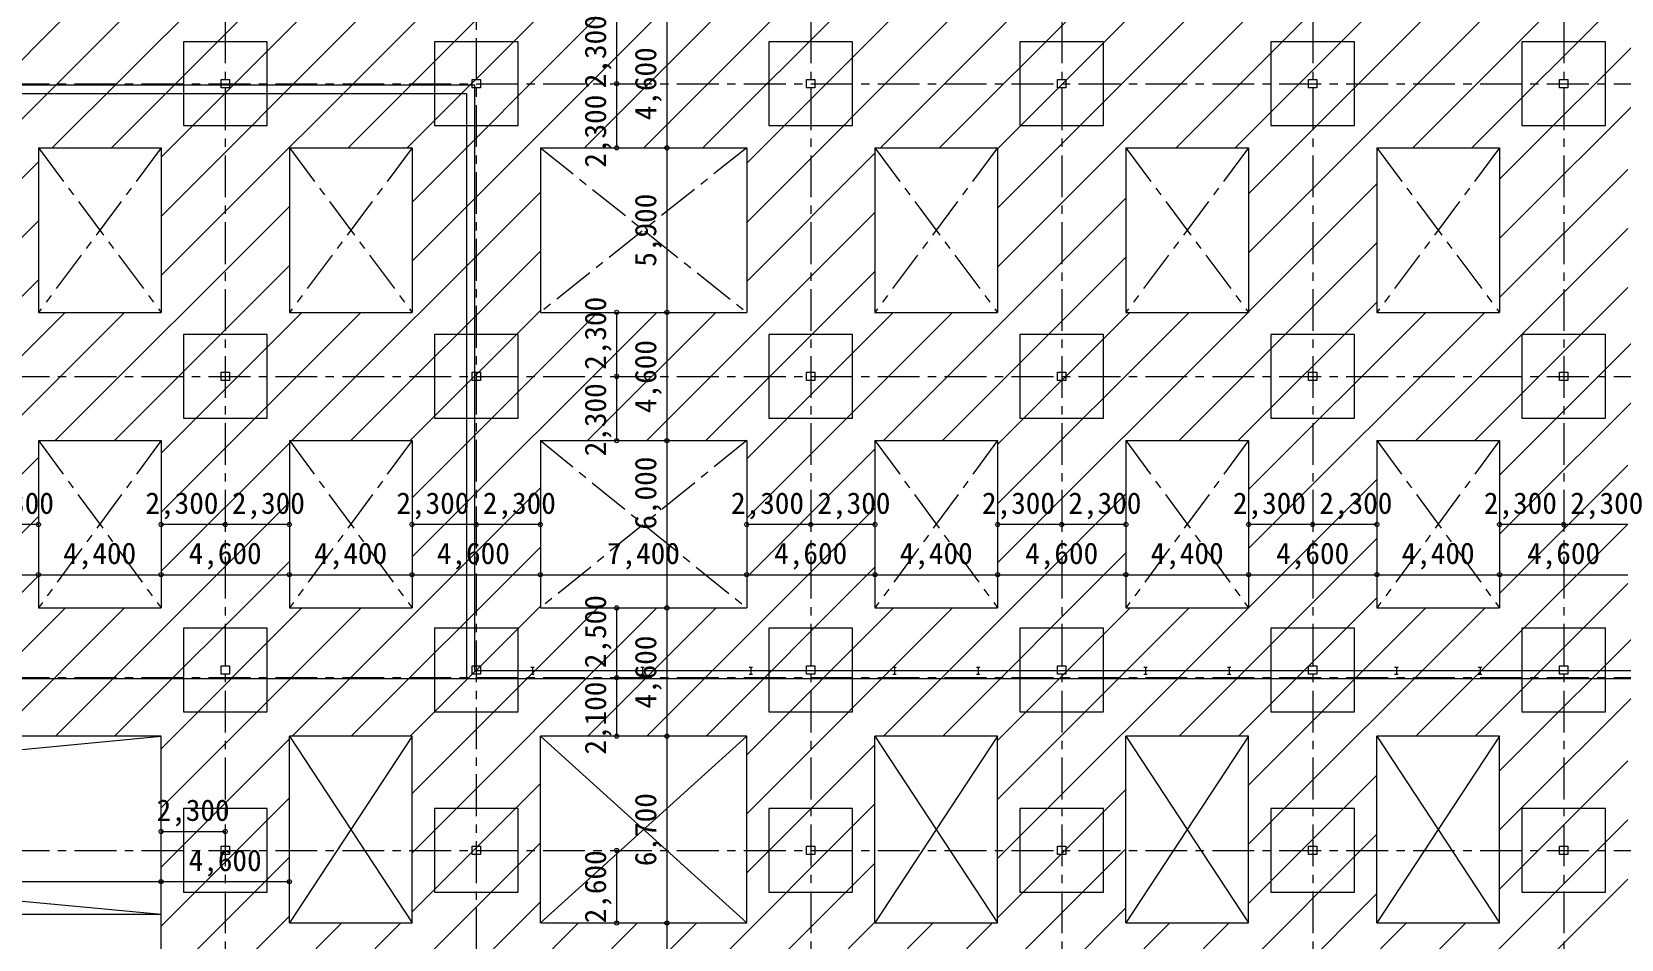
# Model space of a CAD drawing. Units: millimetres at full size, sheet at 1:300. Extents: x -272537 to 274500, y -185098 to 187500.
# Drawn here: x -167041 to -110041, y 78961 to 111506 of the extents above; entities that cross this region are included whole.
import ezdxf
from ezdxf.enums import TextEntityAlignment as Align

# ---------------------------------------------------------------- set-up
doc = ezdxf.new("R2010")
doc.units = ezdxf.units.MM
doc.header["$LTSCALE"] = 300
doc.header["$PDMODE"] = 32
doc.header["$PDSIZE"] = 150
doc.linetypes.add('CHAIN1', pattern=[8, 5, -1, 1, -1])
for name, color, linetype, lineweight in [('0-0_基準線', 7, 'Continuous', 9), ('0-1_躯体', 2, 'Continuous', 9), ('0-2_間仕切り', 7, 'Continuous', 9), ('0-3_建具', 2, 'Continuous', 18), ('0-4_設備家具', 7, 'CHAIN1', 9), ('0-6_文字', 2, 'Continuous', 5), ('0-8_補助線', 4, 'Continuous', 5), ('0-F_', 4, 'CHAIN1', 5)]:
    doc.layers.add(name, color=color, linetype=linetype, lineweight=lineweight)
doc.styles.add('ＭＳ ゴシック', font='')
doc.styles.get('ＭＳ ゴシック').set_extended_font_data('MS Gothic')

msp = doc.modelspace()

# ---------------------------------------------------------------- linework, layer by layer
at = {"layer": '0-0_基準線'}
for p, q in [((-149146.9, 88718.3), (-149021.9, 88718.3)), ((-149146.9, 88468.3), (-149021.9, 88468.3)), ((-149084.4, 88718.3), (-149084.4, 88468.3)), ((-145203.1, 88718.3), (-145078.1, 88718.3)), ((-145203.1, 88468.3), (-145078.1, 88468.3)), ((-145140.6, 88718.3), (-145140.6, 88468.3)), ((-141315.6, 88718.3), (-141190.6, 88718.3)), ((-141315.6, 88468.3), (-141190.6, 88468.3)), ((-141253.1, 88718.3), (-141253.1, 88468.3)), ((-136165.6, 88718.3), (-136040.6, 88718.3)), ((-136165.6, 88468.3), (-136040.6, 88468.3)), ((-136103.1, 88718.3), (-136103.1, 88468.3)), ((-133165.6, 88718.3), (-133040.6, 88718.3)), ((-133165.6, 88468.3), (-133040.6, 88468.3)), ((-133103.1, 88718.3), (-133103.1, 88468.3)), ((-127165.6, 88718.3), (-127040.6, 88718.3)), ((-127165.6, 88468.3), (-127040.6, 88468.3)), ((-127103.1, 88718.3), (-127103.1, 88468.3)), ((-124165.6, 88718.3), (-124040.6, 88718.3)), ((-124165.6, 88468.3), (-124040.6, 88468.3)), ((-124103.1, 88718.3), (-124103.1, 88468.3)), ((-118165.6, 88718.3), (-118040.6, 88718.3)), ((-118165.6, 88468.3), (-118040.6, 88468.3)), ((-118103.1, 88718.3), (-118103.1, 88468.3)), ((-115165.6, 88718.3), (-115040.6, 88718.3)), ((-115165.6, 88468.3), (-115040.6, 88468.3)), ((-115103.1, 88718.3), (-115103.1, 88468.3))]:
    msp.add_line(p, q, dxfattribs=at)
for points in [[(-160253.1, 109793.3), (-159953.1, 109793.3), (-159953.1, 109493.3), (-160253.1, 109493.3)], [(-151253.1, 109793.3), (-150953.1, 109793.3), (-150953.1, 109493.3), (-151253.1, 109493.3)], [(-139253.1, 109793.3), (-138953.1, 109793.3), (-138953.1, 109493.3), (-139253.1, 109493.3)], [(-130253.1, 109793.3), (-129953.1, 109793.3), (-129953.1, 109493.3), (-130253.1, 109493.3)], [(-121253.1, 109793.3), (-120953.1, 109793.3), (-120953.1, 109493.3), (-121253.1, 109493.3)], [(-112253.1, 109793.3), (-111953.1, 109793.3), (-111953.1, 109493.3), (-112253.1, 109493.3)], [(-160253.1, 99293.3), (-159953.1, 99293.3), (-159953.1, 98993.3), (-160253.1, 98993.3)], [(-151253.1, 99293.3), (-150953.1, 99293.3), (-150953.1, 98993.3), (-151253.1, 98993.3)], [(-139253.1, 99293.3), (-138953.1, 99293.3), (-138953.1, 98993.3), (-139253.1, 98993.3)], [(-130253.1, 99293.3), (-129953.1, 99293.3), (-129953.1, 98993.3), (-130253.1, 98993.3)], [(-121253.1, 99293.3), (-120953.1, 99293.3), (-120953.1, 98993.3), (-121253.1, 98993.3)], [(-112253.1, 99293.3), (-111953.1, 99293.3), (-111953.1, 98993.3), (-112253.1, 98993.3)], [(-160253.1, 88768.3), (-159953.1, 88768.3), (-159953.1, 88468.3), (-160253.1, 88468.3)], [(-151253.1, 88768.3), (-150953.1, 88768.3), (-150953.1, 88468.3), (-151253.1, 88468.3)], [(-139253.1, 88768.3), (-138953.1, 88768.3), (-138953.1, 88468.3), (-139253.1, 88468.3)], [(-130253.1, 88768.3), (-129953.1, 88768.3), (-129953.1, 88468.3), (-130253.1, 88468.3)], [(-121253.1, 88768.3), (-120953.1, 88768.3), (-120953.1, 88468.3), (-121253.1, 88468.3)], [(-112253.1, 88768.3), (-111953.1, 88768.3), (-111953.1, 88468.3), (-112253.1, 88468.3)], [(-160253.1, 82293.3), (-159953.1, 82293.3), (-159953.1, 81993.3), (-160253.1, 81993.3)], [(-151253.1, 82293.3), (-150953.1, 82293.3), (-150953.1, 81993.3), (-151253.1, 81993.3)], [(-139253.1, 82293.3), (-138953.1, 82293.3), (-138953.1, 81993.3), (-139253.1, 81993.3)], [(-130253.1, 82293.3), (-129953.1, 82293.3), (-129953.1, 81993.3), (-130253.1, 81993.3)], [(-121253.1, 82293.3), (-120953.1, 82293.3), (-120953.1, 81993.3), (-121253.1, 81993.3)], [(-112253.1, 82293.3), (-111953.1, 82293.3), (-111953.1, 81993.3), (-112253.1, 81993.3)]]:
    msp.add_lwpolyline(points, close=True, dxfattribs=at)
at = {"layer": '0-1_躯体', "color": 7}
for p, q in [((-161603.1, 111143.3), (-161603.1, 108143.3)), ((-158603.1, 111143.3), (-161603.1, 111143.3)), ((-158603.1, 108143.3), (-158603.1, 111143.3)), ((-152603.1, 111143.3), (-152603.1, 108143.3)), ((-149603.1, 111143.3), (-152603.1, 111143.3)), ((-149603.1, 108143.3), (-149603.1, 111143.3)), ((-140603.1, 111143.3), (-140603.1, 108143.3)), ((-137603.1, 111143.3), (-140603.1, 111143.3)), ((-137603.1, 108143.3), (-137603.1, 111143.3)), ((-131603.1, 111143.3), (-131603.1, 108143.3)), ((-128603.1, 111143.3), (-131603.1, 111143.3)), ((-128603.1, 108143.3), (-128603.1, 111143.3)), ((-122603.1, 111143.3), (-122603.1, 108143.3)), ((-119603.1, 111143.3), (-122603.1, 111143.3)), ((-119603.1, 108143.3), (-119603.1, 111143.3)), ((-113603.1, 111143.3), (-113603.1, 108143.3)), ((-110603.1, 111143.3), (-113603.1, 111143.3)), ((-110603.1, 108143.3), (-110603.1, 111143.3)), ((-161603.1, 108143.3), (-158603.1, 108143.3)), ((-152603.1, 108143.3), (-149603.1, 108143.3)), ((-140603.1, 108143.3), (-137603.1, 108143.3)), ((-131603.1, 108143.3), (-128603.1, 108143.3)), ((-122603.1, 108143.3), (-119603.1, 108143.3)), ((-113603.1, 108143.3), (-110603.1, 108143.3)), ((-161603.1, 100643.3), (-161603.1, 97643.3)), ((-158603.1, 100643.3), (-161603.1, 100643.3)), ((-158603.1, 97643.3), (-158603.1, 100643.3)), ((-152603.1, 100643.3), (-152603.1, 97643.3)), ((-149603.1, 100643.3), (-152603.1, 100643.3)), ((-149603.1, 97643.3), (-149603.1, 100643.3)), ((-140603.1, 100643.3), (-140603.1, 97643.3)), ((-137603.1, 100643.3), (-140603.1, 100643.3)), ((-137603.1, 97643.3), (-137603.1, 100643.3)), ((-131603.1, 100643.3), (-131603.1, 97643.3)), ((-128603.1, 100643.3), (-131603.1, 100643.3)), ((-128603.1, 97643.3), (-128603.1, 100643.3)), ((-122603.1, 100643.3), (-122603.1, 97643.3)), ((-119603.1, 100643.3), (-122603.1, 100643.3)), ((-119603.1, 97643.3), (-119603.1, 100643.3)), ((-113603.1, 100643.3), (-113603.1, 97643.3)), ((-110603.1, 100643.3), (-113603.1, 100643.3)), ((-110603.1, 97643.3), (-110603.1, 100643.3)), ((-161603.1, 97643.3), (-158603.1, 97643.3)), ((-152603.1, 97643.3), (-149603.1, 97643.3)), ((-140603.1, 97643.3), (-137603.1, 97643.3)), ((-131603.1, 97643.3), (-128603.1, 97643.3)), ((-122603.1, 97643.3), (-119603.1, 97643.3)), ((-113603.1, 97643.3), (-110603.1, 97643.3)), ((-161603.1, 90118.3), (-161603.1, 87118.3)), ((-158603.1, 90118.3), (-161603.1, 90118.3)), ((-158603.1, 87118.3), (-158603.1, 90118.3)), ((-152603.1, 90118.3), (-152603.1, 87118.3)), ((-149603.1, 90118.3), (-152603.1, 90118.3)), ((-149603.1, 87118.3), (-149603.1, 90118.3)), ((-140603.1, 90118.3), (-140603.1, 87118.3)), ((-137603.1, 90118.3), (-140603.1, 90118.3)), ((-137603.1, 87118.3), (-137603.1, 90118.3)), ((-131603.1, 90118.3), (-131603.1, 87118.3)), ((-128603.1, 90118.3), (-131603.1, 90118.3)), ((-128603.1, 87118.3), (-128603.1, 90118.3)), ((-122603.1, 90118.3), (-122603.1, 87118.3)), ((-119603.1, 90118.3), (-122603.1, 90118.3)), ((-119603.1, 87118.3), (-119603.1, 90118.3)), ((-113603.1, 90118.3), (-113603.1, 87118.3)), ((-110603.1, 90118.3), (-113603.1, 90118.3)), ((-110603.1, 87118.3), (-110603.1, 90118.3)), ((-161603.1, 87118.3), (-158603.1, 87118.3)), ((-152603.1, 87118.3), (-149603.1, 87118.3)), ((-140603.1, 87118.3), (-137603.1, 87118.3)), ((-131603.1, 87118.3), (-128603.1, 87118.3)), ((-122603.1, 87118.3), (-119603.1, 87118.3)), ((-113603.1, 87118.3), (-110603.1, 87118.3)), ((-161603.1, 83643.3), (-161603.1, 80643.3)), ((-158603.1, 83643.3), (-161603.1, 83643.3)), ((-158603.1, 80643.3), (-158603.1, 83643.3)), ((-152603.1, 83643.3), (-152603.1, 80643.3)), ((-149603.1, 83643.3), (-152603.1, 83643.3)), ((-149603.1, 80643.3), (-149603.1, 83643.3)), ((-140603.1, 83643.3), (-140603.1, 80643.3)), ((-137603.1, 83643.3), (-140603.1, 83643.3)), ((-137603.1, 80643.3), (-137603.1, 83643.3)), ((-131603.1, 83643.3), (-131603.1, 80643.3)), ((-128603.1, 83643.3), (-131603.1, 83643.3)), ((-128603.1, 80643.3), (-128603.1, 83643.3)), ((-122603.1, 83643.3), (-122603.1, 80643.3)), ((-119603.1, 83643.3), (-122603.1, 83643.3)), ((-119603.1, 80643.3), (-119603.1, 83643.3)), ((-113603.1, 83643.3), (-113603.1, 80643.3)), ((-110603.1, 83643.3), (-113603.1, 83643.3)), ((-110603.1, 80643.3), (-110603.1, 83643.3)), ((-161603.1, 80643.3), (-158603.1, 80643.3)), ((-152603.1, 80643.3), (-149603.1, 80643.3)), ((-140603.1, 80643.3), (-137603.1, 80643.3)), ((-131603.1, 80643.3), (-128603.1, 80643.3)), ((-122603.1, 80643.3), (-119603.1, 80643.3)), ((-113603.1, 80643.3), (-110603.1, 80643.3))]:
    msp.add_line(p, q, dxfattribs=at)
at = {"layer": '0-2_間仕切り'}
for p, q in [((-151153.1, 109593.3), (-186828.1, 109593.3)), ((-151153.1, 88593.3), (-151153.1, 109593.3)), ((-186828.1, 109293.3), (-151453.1, 109293.3)), ((-151453.1, 109293.3), (-151453.1, 88293.3)), ((-151153.1, 88593.3), (-80893.1, 88593.3)), ((-76553.1, 88293.3), (-168653.1, 88293.3))]:
    msp.add_line(p, q, dxfattribs=at)
at = {"layer": '0-3_建具'}
for p, q in [((-166803.1, 107343.3), (-162403.1, 107343.3)), ((-166803.1, 107343.3), (-166803.1, 101443.3)), ((-162403.1, 107343.3), (-162403.1, 101443.3)), ((-157803.1, 107343.3), (-157803.1, 101443.3)), ((-148803.1, 107343.3), (-141403.1, 107343.3)), ((-148803.1, 107343.3), (-148803.1, 101443.3)), ((-141403.1, 107343.3), (-141403.1, 101443.3)), ((-136803.1, 107343.3), (-132403.1, 107343.3)), ((-136803.1, 107343.3), (-136803.1, 101443.3)), ((-132403.1, 107343.3), (-132403.1, 101443.3)), ((-127803.1, 107343.3), (-123403.1, 107343.3)), ((-127803.1, 107343.3), (-127803.1, 101443.3)), ((-123403.1, 107343.3), (-123403.1, 101443.3)), ((-118803.1, 107343.3), (-114403.1, 107343.3)), ((-118803.1, 107343.3), (-118803.1, 101443.3)), ((-114403.1, 107343.3), (-114403.1, 101443.3)), ((-166803.1, 101443.3), (-162403.1, 101443.3)), ((-157803.1, 101443.3), (-153403.1, 101443.3)), ((-148803.1, 101443.3), (-141403.1, 101443.3)), ((-136803.1, 101443.3), (-132403.1, 101443.3)), ((-127803.1, 101443.3), (-123403.1, 101443.3)), ((-118803.1, 101443.3), (-114403.1, 101443.3)), ((-166803.1, 96843.3), (-162403.1, 96843.3)), ((-166803.1, 96843.3), (-166803.1, 90843.3)), ((-162403.1, 96843.3), (-162403.1, 90843.3)), ((-157803.1, 96843.3), (-157803.1, 90843.3)), ((-157803.1, 96843.3), (-153403.1, 96843.3)), ((-153403.1, 96843.3), (-153403.1, 90843.3)), ((-148803.1, 96843.3), (-141403.1, 96843.3)), ((-148803.1, 96843.3), (-148803.1, 90843.3)), ((-141403.1, 96843.3), (-141403.1, 90843.3)), ((-136803.1, 96843.3), (-132403.1, 96843.3)), ((-136803.1, 96843.3), (-136803.1, 90843.3)), ((-132403.1, 96843.3), (-132403.1, 90843.3)), ((-127803.1, 96843.3), (-123403.1, 96843.3)), ((-127803.1, 96843.3), (-127803.1, 90843.3)), ((-123403.1, 96843.3), (-123403.1, 90843.3)), ((-118803.1, 96843.3), (-114403.1, 96843.3)), ((-118803.1, 96843.3), (-118803.1, 90843.3)), ((-114403.1, 96843.3), (-114403.1, 90843.3)), ((-166803.1, 90843.3), (-162403.1, 90843.3)), ((-157803.1, 90843.3), (-153403.1, 90843.3)), ((-148803.1, 90843.3), (-141403.1, 90843.3)), ((-136803.1, 90843.3), (-132403.1, 90843.3)), ((-127803.1, 90843.3), (-123403.1, 90843.3)), ((-118803.1, 90843.3), (-114403.1, 90843.3)), ((-157803.1, 79543.3), (-157803.1, 86243.3)), ((-153403.1, 86243.3), (-157803.1, 86243.3)), ((-153403.1, 79543.3), (-153403.1, 86243.3)), ((-148803.1, 79543.3), (-148803.1, 86243.3)), ((-136803.1, 79543.3), (-136803.1, 86243.3)), ((-132403.1, 86243.3), (-136803.1, 86243.3)), ((-132403.1, 79543.3), (-132403.1, 86243.3)), ((-127803.1, 79543.3), (-127803.1, 86243.3)), ((-123403.1, 86243.3), (-127803.1, 86243.3)), ((-123403.1, 79543.3), (-123403.1, 86243.3)), ((-118803.1, 79543.3), (-118803.1, 86243.3)), ((-114403.1, 86243.3), (-118803.1, 86243.3)), ((-114403.1, 79543.3), (-114403.1, 86243.3)), ((-162403.1, 79843.3), (-245103.1, 79843.3)), ((-157803.1, 79543.3), (-153403.1, 79543.3)), ((-148803.1, 79543.3), (-141403.1, 79543.3)), ((-136803.1, 79543.3), (-132403.1, 79543.3)), ((-127803.1, 79543.3), (-123403.1, 79543.3)), ((-118803.1, 79543.3), (-114403.1, 79543.3))]:
    msp.add_line(p, q, dxfattribs=at)
for points in [[(-157803.1, 107343.3), (-153403.1, 107343.3), (-153403.1, 101443.3)], [(-162403.1, 64743.3), (-162403.1, 86243.3), (-229803.1, 86243.3)], [(-141403.1, 79543.3), (-141403.1, 86243.3), (-148803.1, 86243.3)]]:
    msp.add_lwpolyline(points, dxfattribs=at)
at = {"layer": '0-4_設備家具'}
for p, q in [((-162403.1, 107343.3), (-166803.1, 101443.3)), ((-166803.1, 107343.3), (-162403.1, 101443.3)), ((-153403.1, 107343.3), (-157803.1, 101443.3)), ((-157803.1, 107343.3), (-153403.1, 101443.3)), ((-141403.1, 107343.3), (-148803.1, 101443.3)), ((-148803.1, 107343.3), (-141403.1, 101443.3)), ((-132403.1, 107343.3), (-136803.1, 101443.3)), ((-136803.1, 107343.3), (-132403.1, 101443.3)), ((-123403.1, 107343.3), (-127803.1, 101443.3)), ((-127803.1, 107343.3), (-123403.1, 101443.3)), ((-114403.1, 107343.3), (-118803.1, 101443.3)), ((-118803.1, 107343.3), (-114403.1, 101443.3)), ((-162403.1, 96843.3), (-166803.1, 90843.3)), ((-166803.1, 96843.3), (-162403.1, 90843.3)), ((-153403.1, 96843.3), (-157803.1, 90843.3)), ((-157803.1, 96843.3), (-153403.1, 90843.3)), ((-141403.1, 96843.3), (-148803.1, 90843.3)), ((-148803.1, 96843.3), (-141403.1, 90843.3)), ((-132403.1, 96843.3), (-136803.1, 90843.3)), ((-136803.1, 96843.3), (-132403.1, 90843.3)), ((-123403.1, 96843.3), (-127803.1, 90843.3)), ((-127803.1, 96843.3), (-123403.1, 90843.3)), ((-114403.1, 96843.3), (-118803.1, 90843.3)), ((-118803.1, 96843.3), (-114403.1, 90843.3))]:
    msp.add_line(p, q, dxfattribs=at)
at = {"layer": '0-4_設備家具', "linetype": 'Continuous'}
for p, q in [((-229803.1, 79843.3), (-162403.1, 86243.3)), ((-162403.1, 79843.3), (-229803.1, 86243.3)), ((-153403.1, 86243.3), (-157803.1, 79543.3)), ((-157803.1, 86243.3), (-153403.1, 79543.3)), ((-141403.1, 86243.3), (-148803.1, 79543.3)), ((-148803.1, 86243.3), (-141403.1, 79543.3)), ((-132403.1, 86243.3), (-136803.1, 79543.3)), ((-136803.1, 86243.3), (-132403.1, 79543.3)), ((-123403.1, 86243.3), (-127803.1, 79543.3)), ((-127803.1, 86243.3), (-123403.1, 79543.3)), ((-114403.1, 86243.3), (-118803.1, 79543.3)), ((-118803.1, 86243.3), (-114403.1, 79543.3))]:
    msp.add_line(p, q, dxfattribs=at)
at = {"layer": '0-6_文字', "color": 4}
for p, q in [((-146064.7, 109643.3), (-146064.7, 111943.3)), ((-144264.7, 111943.3), (-144264.7, 107343.3)), ((-146064.7, 107343.3), (-146064.7, 109643.3)), ((-144264.7, 107343.3), (-144264.7, 101443.3)), ((-146064.7, 99143.3), (-146064.7, 101443.3)), ((-144264.7, 101443.3), (-144264.7, 96843.3)), ((-146064.7, 96843.3), (-146064.7, 99143.3)), ((-144264.7, 96843.3), (-144264.7, 90843.3)), ((-166803.1, 93835.1), (-169103.1, 93835.1)), ((-160103.1, 93835.1), (-162403.1, 93835.1)), ((-157803.1, 93835.1), (-160103.1, 93835.1)), ((-151103.1, 93835.1), (-153403.1, 93835.1)), ((-148803.1, 93835.1), (-151103.1, 93835.1)), ((-139103.1, 93835.1), (-141403.1, 93835.1)), ((-136803.1, 93835.1), (-139103.1, 93835.1)), ((-130103.1, 93835.1), (-132403.1, 93835.1)), ((-127803.1, 93835.1), (-130103.1, 93835.1)), ((-121103.1, 93835.1), (-123403.1, 93835.1)), ((-118803.1, 93835.1), (-121103.1, 93835.1)), ((-112103.1, 93835.1), (-114403.1, 93835.1)), ((-109803.1, 93835.1), (-112103.1, 93835.1)), ((-171403.1, 92035.1), (-166803.1, 92035.1)), ((-166803.1, 92035.1), (-162403.1, 92035.1)), ((-162403.1, 92035.1), (-157803.1, 92035.1)), ((-157803.1, 92035.1), (-153403.1, 92035.1)), ((-153403.1, 92035.1), (-148803.1, 92035.1)), ((-148803.1, 92035.1), (-141403.1, 92035.1)), ((-141403.1, 92035.1), (-136803.1, 92035.1)), ((-136803.1, 92035.1), (-132403.1, 92035.1)), ((-132403.1, 92035.1), (-127803.1, 92035.1)), ((-127803.1, 92035.1), (-123403.1, 92035.1)), ((-123403.1, 92035.1), (-118803.1, 92035.1)), ((-118803.1, 92035.1), (-114403.1, 92035.1)), ((-114403.1, 92035.1), (-109803.1, 92035.1)), ((-146064.7, 88343.3), (-146064.7, 90843.3)), ((-144264.7, 90843.3), (-144264.7, 86243.3)), ((-146064.7, 86243.3), (-146064.7, 88343.3)), ((-144264.7, 86243.3), (-144264.7, 79543.3)), ((-162403.1, 82823.4), (-160103.1, 82823.4)), ((-146064.7, 79543.3), (-146064.7, 82143.3)), ((-162403.1, 81023.4), (-229803.1, 81023.4)), ((-157803.1, 81023.4), (-162403.1, 81023.4)), ((-144264.7, 79543.3), (-144264.7, 74943.3))]:
    msp.add_line(p, q, dxfattribs=at)
at = {"layer": '0-6_文字'}
for p in [(-146064.7, 109643.3), (-146064.7, 107343.3), (-144264.7, 107343.3), (-146064.7, 101443.3), (-144264.7, 101443.3), (-146064.7, 99143.3), (-146064.7, 96843.3), (-144264.7, 96843.3), (-166803.1, 93835.1), (-162403.1, 93835.1), (-160103.1, 93835.1), (-157803.1, 93835.1), (-153403.1, 93835.1), (-151103.1, 93835.1), (-148803.1, 93835.1), (-141403.1, 93835.1), (-139103.1, 93835.1), (-136803.1, 93835.1), (-132403.1, 93835.1), (-130103.1, 93835.1), (-127803.1, 93835.1), (-123403.1, 93835.1), (-121103.1, 93835.1), (-118803.1, 93835.1), (-114403.1, 93835.1), (-112103.1, 93835.1), (-166803.1, 92035.1), (-162403.1, 92035.1), (-157803.1, 92035.1), (-153403.1, 92035.1), (-148803.1, 92035.1), (-141403.1, 92035.1), (-136803.1, 92035.1), (-132403.1, 92035.1), (-127803.1, 92035.1), (-123403.1, 92035.1), (-118803.1, 92035.1), (-114403.1, 92035.1), (-146064.7, 90843.3), (-144264.7, 90843.3), (-146064.7, 88343.3), (-146064.7, 86243.3), (-144264.7, 86243.3), (-162403.1, 82823.4), (-160103.1, 82823.4), (-146064.7, 82143.3), (-162403.1, 81023.4), (-157803.1, 81023.4), (-146064.7, 79543.3), (-144264.7, 79543.3)]:
    msp.add_point(p, dxfattribs=at)
at = {"layer": '0-8_補助線'}
for p, q in [((-162403.1, 102761.9), (-148803.1, 116361.9)), ((-166307, 107343.3), (-157803.1, 115847.2)), ((-136608.5, 107343.3), (-127803.1, 116148.7)), ((-145093.8, 107343.3), (-136803.1, 115634)), ((-117516.6, 107343.3), (-109803.1, 115056.8)), ((-155700.4, 107343.3), (-148803.1, 114240.6)), ((-134487.2, 107343.3), (-127803.1, 114027.4)), ((-126001.9, 107343.3), (-118803.1, 114542.1)), ((-164185.7, 107343.3), (-157803.1, 113725.9)), ((-142972.5, 107343.3), (-136803.1, 113512.7)), ((-115395.3, 107343.3), (-109803.1, 112935.5)), ((-123880.6, 107343.3), (-118803.1, 112420.8)), ((-171403.1, 104368.5), (-163828.3, 111943.3)), ((-171403.1, 106489.8), (-165949.6, 111943.3)), ((-162403.1, 104883.2), (-155343, 111943.3)), ((-162403.1, 107004.5), (-157464.3, 111943.3)), ((-153579.1, 107343.3), (-148803.1, 112119.3)), ((-153403.1, 103276.6), (-144736.4, 111943.3)), ((-153403.1, 105397.9), (-146857.7, 111943.3)), ((-147215.1, 107343.3), (-142615.1, 111943.3)), ((-141403.1, 104670), (-134129.8, 111943.3)), ((-141403.1, 106791.3), (-136251.1, 111943.3)), ((-132403.1, 103063.4), (-123523.2, 111943.3)), ((-132403.1, 105184.7), (-125644.5, 111943.3)), ((-132403.1, 107306.1), (-127765.9, 111943.3)), ((-123403.1, 103578.1), (-115037.9, 111943.3)), ((-123403.1, 105699.5), (-117159.3, 111943.3)), ((-114403.1, 104092.8), (-106552.7, 111943.3)), ((-114403.1, 106214.2), (-108674, 111943.3)), ((-171403.1, 102247.2), (-166803.1, 106847.2)), ((-141403.1, 102548.7), (-136803.1, 107148.7)), ((-123403.1, 101456.8), (-118803.1, 106056.8)), ((-114403.1, 101971.5), (-109803.1, 106571.5)), ((-157715.1, 96843.3), (-148803.1, 105755.3)), ((-136501.9, 96843.3), (-127803.1, 105542.1)), ((-166200.4, 96843.3), (-157803.1, 105240.6)), ((-144987.2, 96843.3), (-136803.1, 105027.4)), ((-174685.7, 96843.3), (-166803.1, 104725.9)), ((-117410, 96843.3), (-109803.1, 104450.2)), ((-125895.3, 96843.3), (-118803.1, 103935.5)), ((-155593.8, 96843.3), (-148803.1, 103634)), ((-134380.6, 96843.3), (-127803.1, 103420.8)), ((-172564.3, 96843.3), (-166803.1, 102604.5)), ((-164079.1, 96843.3), (-157803.1, 103119.3)), ((-142865.9, 96843.3), (-136803.1, 102906.1)), ((-115288.7, 96843.3), (-109803.1, 102328.9)), ((-153472.5, 96843.3), (-148803.1, 101512.7)), ((-123774, 96843.3), (-118803.1, 101814.2)), ((-171403.1, 93761.9), (-163721.7, 101443.3)), ((-171403.1, 95883.2), (-165843, 101443.3)), ((-162403.1, 94276.6), (-155236.4, 101443.3)), ((-162403.1, 96397.9), (-157357.7, 101443.3)), ((-153403.1, 92670), (-144629.8, 101443.3)), ((-153403.1, 94791.3), (-146751.1, 101443.3)), ((-147108.5, 96843.3), (-142508.5, 101443.3)), ((-141403.1, 94063.4), (-134023.2, 101443.3)), ((-141403.1, 96184.7), (-136144.5, 101443.3)), ((-132403.1, 92456.8), (-123416.6, 101443.3)), ((-132403.1, 94578.1), (-125537.9, 101443.3)), ((-132403.1, 96699.5), (-127659.3, 101443.3)), ((-123403.1, 92971.5), (-114931.3, 101443.3)), ((-123403.1, 95092.8), (-117052.7, 101443.3)), ((-114403.1, 93486.2), (-106446.1, 101443.3)), ((-114403.1, 95607.6), (-108567.4, 101443.3)), ((-162403.1, 92155.3), (-157803.1, 96755.3)), ((-141403.1, 91942.1), (-136803.1, 96542.1)), ((-171403.1, 91640.6), (-166803.1, 96240.6)), ((-114403.1, 91364.9), (-109803.1, 95964.9)), ((-123403.1, 90850.2), (-118803.1, 95450.2)), ((-166193.8, 86243.3), (-157803.1, 94634)), ((-157708.5, 86243.3), (-148803.1, 95148.7)), ((-136495.3, 86243.3), (-127803.1, 94935.5)), ((-174679.1, 86243.3), (-166803.1, 94119.3)), ((-144980.6, 86243.3), (-136803.1, 94420.8)), ((-117403.4, 86243.3), (-109803.1, 93843.6)), ((-155587.2, 86243.3), (-148803.1, 93027.4)), ((-125888.7, 86243.3), (-118803.1, 93328.9)), ((-164072.5, 86243.3), (-157803.1, 92512.7)), ((-134374, 86243.3), (-127803.1, 92814.2)), ((-172557.7, 86243.3), (-166803.1, 91997.9)), ((-142859.3, 86243.3), (-136803.1, 92299.5)), ((-123767.4, 86243.3), (-118803.1, 91207.6)), ((-115282.1, 86243.3), (-109803.1, 91722.3)), ((-170436.4, 86243.3), (-165836.4, 90843.3)), ((-168315.1, 86243.3), (-163715.1, 90843.3)), ((-162403.1, 83670), (-155229.8, 90843.3)), ((-162403.1, 85791.3), (-157351.1, 90843.3)), ((-153465.9, 86243.3), (-148803.1, 90906.1)), ((-153403.1, 82063.4), (-144623.2, 90843.3)), ((-153403.1, 84184.7), (-146744.5, 90843.3)), ((-147101.9, 86243.3), (-142501.9, 90843.3)), ((-141403.1, 83456.8), (-134016.6, 90843.3)), ((-141403.1, 85578.1), (-136137.9, 90843.3)), ((-132403.1, 81850.2), (-123410, 90843.3)), ((-132403.1, 83971.5), (-125531.3, 90843.3)), ((-132403.1, 86092.8), (-127652.7, 90843.3)), ((-123403.1, 82364.9), (-114924.7, 90843.3)), ((-123403.1, 84486.2), (-117046.1, 90843.3)), ((-114403.1, 82879.6), (-106439.5, 90843.3)), ((-114403.1, 85001), (-108560.8, 90843.3)), ((-162403.1, 81548.7), (-157803.1, 86148.7)), ((-141403.1, 81335.5), (-136803.1, 85935.5)), ((-114403.1, 80758.3), (-109803.1, 85358.3)), ((-153403.1, 79942.1), (-148803.1, 84542.1)), ((-123403.1, 80243.6), (-118803.1, 84843.6)), ((-162403.1, 79427.4), (-157803.1, 84027.4)), ((-145674, 74943.3), (-136803.1, 83814.2)), ((-132403.1, 79728.9), (-127803.1, 84328.9)), ((-118096.8, 74943.3), (-109803.1, 83237)), ((-126582.1, 74943.3), (-118803.1, 82722.3)), ((-156280.6, 74943.3), (-148803.1, 82420.8)), ((-135067.4, 74943.3), (-127803.1, 82207.6)), ((-162403.1, 77306.1), (-157803.1, 81906.1)), ((-143552.7, 74943.3), (-136803.1, 81692.8)), ((-115975.5, 74943.3), (-109803.1, 81115.7)), ((-124460.8, 74943.3), (-118803.1, 80601)), ((-154159.3, 74943.3), (-148803.1, 80299.5)), ((-132946.1, 74943.3), (-127803.1, 80086.2)), ((-162403.1, 75184.7), (-157803.1, 79784.7)), ((-162403.1, 70942.1), (-153801.9, 79543.3)), ((-162403.1, 73063.4), (-155923.2, 79543.3)), ((-153403.1, 71456.8), (-145316.6, 79543.3)), ((-153403.1, 73578.1), (-147437.9, 79543.3)), ((-147795.3, 74943.3), (-143195.3, 79543.3)), ((-141431.3, 74943.3), (-136803.1, 79571.5)), ((-141403.1, 70728.9), (-132588.7, 79543.3)), ((-141403.1, 72850.2), (-134710, 79543.3)), ((-132403.1, 71243.6), (-124103.4, 79543.3)), ((-132403.1, 73364.9), (-126224.7, 79543.3)), ((-123403.1, 73879.6), (-117739.5, 79543.3)), ((-123403.1, 71758.3), (-115618.1, 79543.3))]:
    msp.add_line(p, q, dxfattribs=at)
at = {"layer": '0-F_'}
for p, q in [((-151103.1, 164074.6), (-151103.1, 61343.3)), ((-160103.1, 162274.6), (-160103.1, 61343.3)), ((-139103.1, 162274.6), (-139103.1, 61343.3)), ((-130103.1, 162274.6), (-130103.1, 61343.3)), ((-121103.1, 162274.6), (-121103.1, 61343.3)), ((-112103.1, 162274.6), (-112103.1, 61343.3)), ((-247103.1, 109643.3), (-55980.5, 109643.3)), ((-247103.1, 99143.3), (-55980.5, 99143.3)), ((-247103.1, 88343.3), (-55980.5, 88343.3)), ((-247103.1, 82143.3), (-55980.5, 82143.3))]:
    msp.add_line(p, q, dxfattribs=at)

# ---------------------------------------------------------------- texts
at = {"layer": '0-6_文字', "style": 'ＭＳ ゴシック'}
for s, p in [('2,300', (-146214.7, 109480.8)), ('4,600', (-144414.7, 108330.8)), ('2,300', (-146214.7, 106630.8)), ('5,900', (-144414.7, 103080.8)), ('2,300', (-146214.7, 99380.8)), ('4,600', (-144414.7, 97830.8)), ('2,300', (-146214.7, 96280.8)), ('6,000', (-144414.7, 93649.5)), ('2,500', (-146214.7, 88680.8)), ('4,600', (-144414.7, 87230.8)), ('2,100', (-146214.7, 85580.8)), ('6,700', (-144414.7, 81580.8)), ('2,600', (-146214.7, 79530.8))]:
    msp.add_text(s, height=769.8, rotation=90, dxfattribs=at).set_placement(p, align=Align.BOTTOM_LEFT)
for s, p in [('2,300', (-168865.6, 93985.1)), ('2,300', (-162965.6, 93985.1)), ('2,300', (-159865.6, 93985.1)), ('2,300', (-153965.6, 93985.1)), ('2,300', (-150865.6, 93985.1)), ('2,300', (-141965.6, 93985.1)), ('2,300', (-138865.6, 93985.1)), ('2,300', (-132965.6, 93985.1)), ('2,300', (-129865.6, 93985.1)), ('2,300', (-123965.6, 93985.1)), ('2,300', (-120865.6, 93985.1)), ('2,300', (-114965.6, 93985.1)), ('2,300', (-111865.6, 93985.1)), ('4,400', (-165915.6, 92185.1)), ('4,600', (-161415.6, 92185.1)), ('4,400', (-156915.6, 92185.1)), ('4,600', (-152515.6, 92185.1)), ('7,400', (-146415.6, 92185.1)), ('4,600', (-140415.6, 92185.1)), ('4,400', (-135915.6, 92185.1)), ('4,600', (-131415.6, 92185.1)), ('4,400', (-126915.6, 92185.1)), ('4,600', (-122415.6, 92185.1)), ('4,400', (-117915.6, 92185.1)), ('4,600', (-113415.6, 92185.1)), ('2,300', (-162565.6, 82973.4)), ('4,600', (-161415.6, 81173.4))]:
    msp.add_text(s, height=769.8, dxfattribs=at).set_placement(p, align=Align.BOTTOM_LEFT)

doc.saveas('drawing.dxf')
